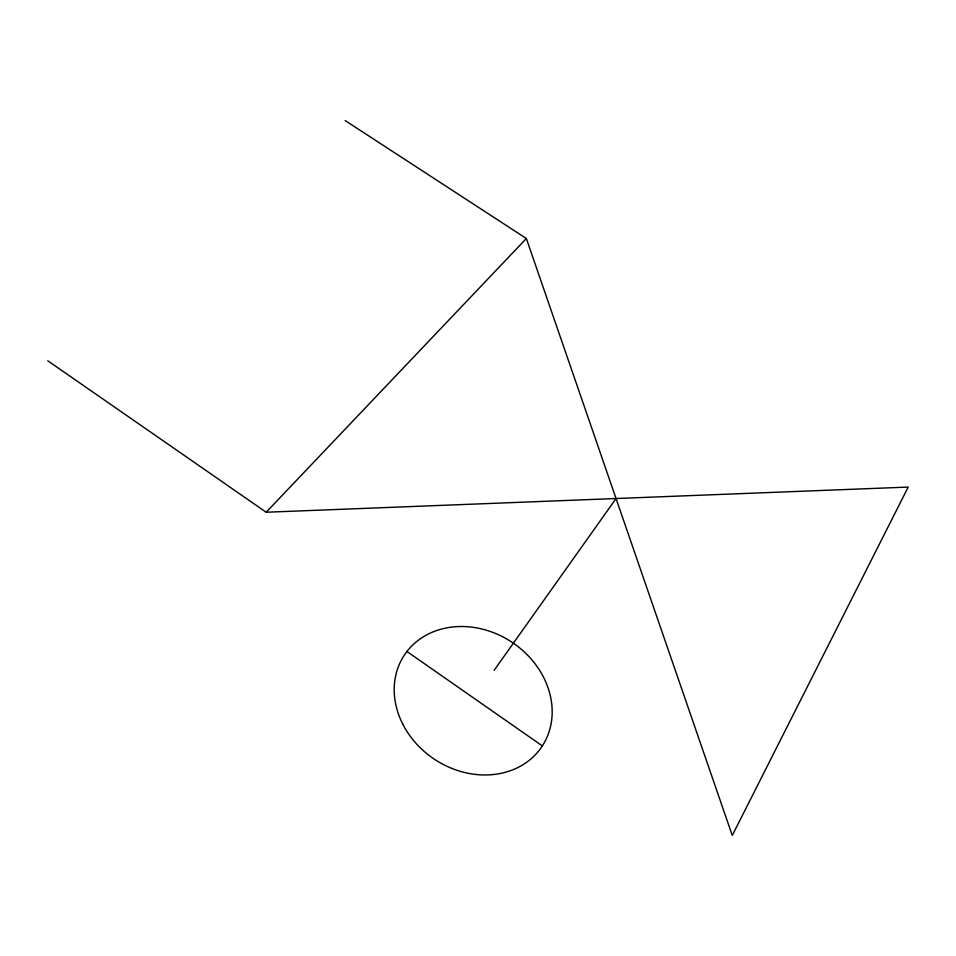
<?xml version="1.0" encoding="UTF-8"?>
<svg xmlns="http://www.w3.org/2000/svg" width="956" height="956" viewBox="0 0 956 956"><rect width="100%" height="100%" fill="white"/><g stroke="black" fill="none" stroke-linecap="round" stroke-linejoin="round"><path stroke-width="1.43" d="M494.133 670.311L616.046 498.53M47.8 360.794L266.186 512.237L526.35 238.51L345.14 120.552M266.186 512.237L908.2 487.07L732.272 835.448L526.35 238.51M406.921 651.466L542.339 745.919M402.739 724.051A82.61 70.194 33.7 0 0 539.351 750.125A82.61 70.194 33.7 0 0 477.462 628.044A82.61 70.194 33.7 0 0 402.739 724.051"/></g></svg>
